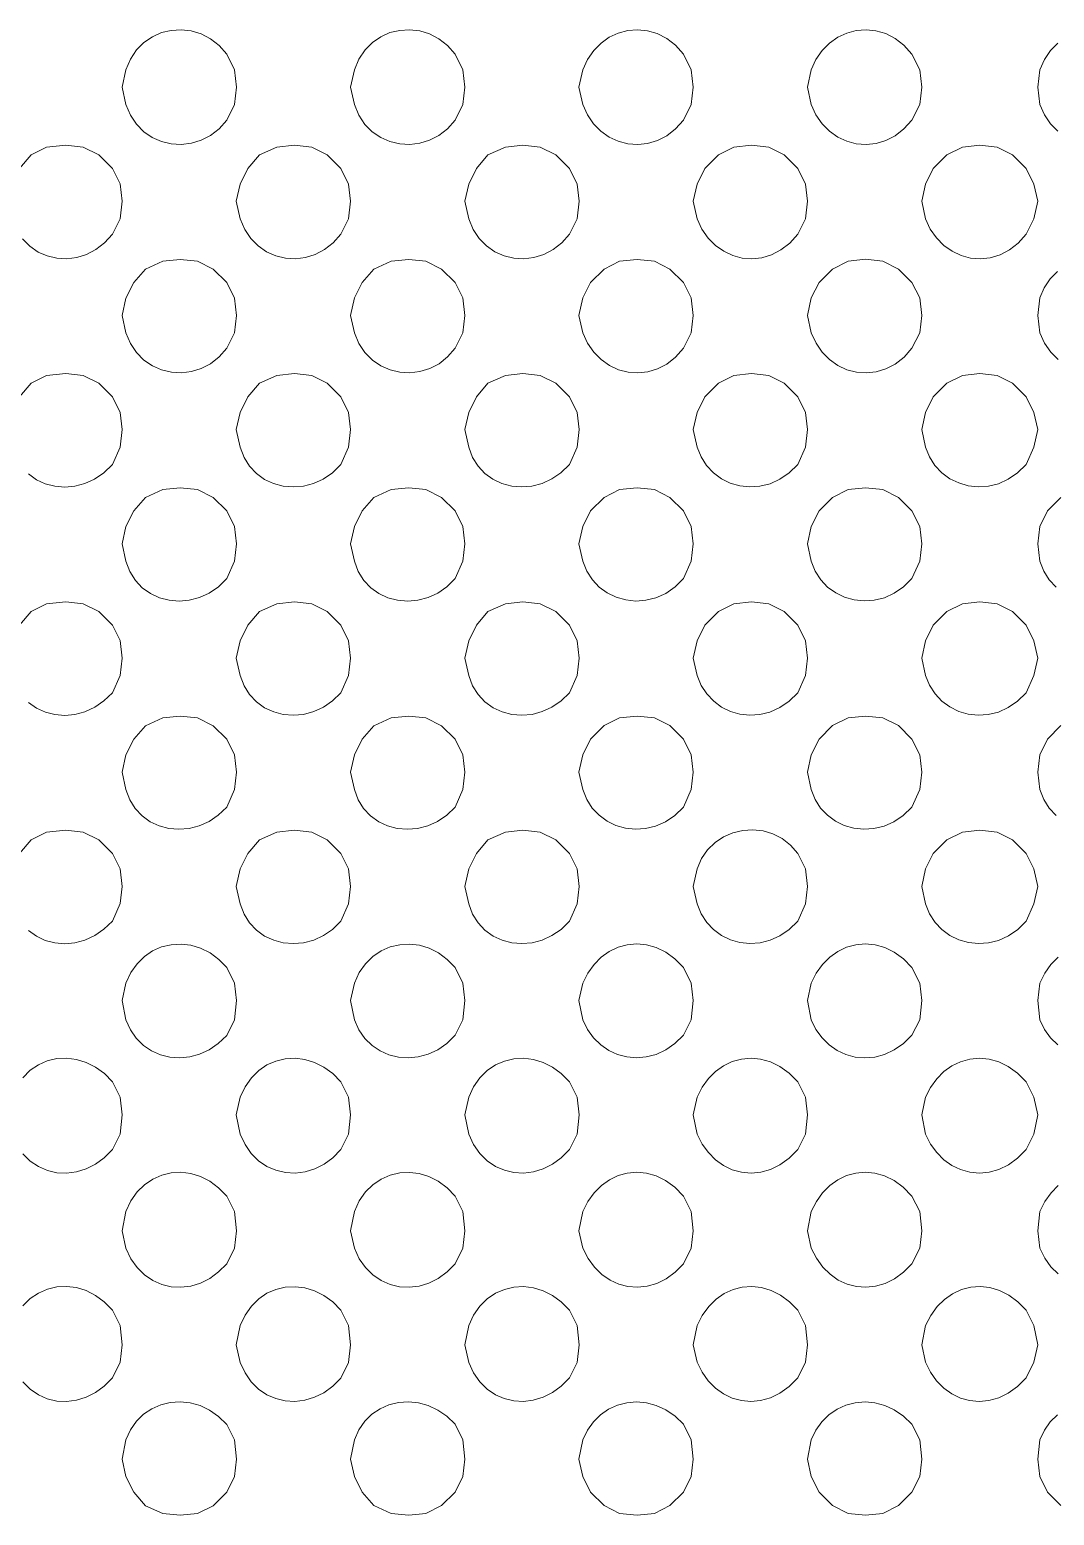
# Model space of a CAD drawing. Extents: x 0 to 248, y -13 to 228.
# Drawn here: x 59.95 to 73.58, y 89.84 to 109.61 of the extents above; entities that cross this region are included whole.
import ezdxf

# ---------------------------------------------------------------- set-up
doc = ezdxf.new("R2010")
doc.units = 0
doc.layers.add('GEOMETRY', color=7, linetype='Continuous')

msp = doc.modelspace()

# ---------------------------------------------------------------- linework, layer by layer
at = {"layer": 'GEOMETRY', "lineweight": 13}
for points in [[(62.7, 108.843), (62.674, 109.075), (62.571, 109.282), (62.469, 109.397), (62.355, 109.487), (62.231, 109.552), (62.1, 109.592), (61.967, 109.608), (61.833, 109.6), (61.704, 109.569), (61.582, 109.515), (61.47, 109.438), (61.372, 109.339), (61.291, 109.218), (61.231, 109.075), (61.179, 108.843), (61.231, 108.613), (61.29, 108.471), (61.371, 108.35), (61.469, 108.251), (61.581, 108.174), (61.704, 108.12), (61.833, 108.089), (61.967, 108.081), (62.101, 108.097), (62.232, 108.138), (62.356, 108.202), (62.47, 108.291), (62.571, 108.406), (62.674, 108.613), (62.7, 108.843)], [(65.739, 108.843), (65.712, 109.075), (65.61, 109.282), (65.508, 109.397), (65.394, 109.487), (65.269, 109.552), (65.139, 109.592), (65.005, 109.608), (64.872, 109.6), (64.743, 109.569), (64.621, 109.515), (64.509, 109.438), (64.411, 109.339), (64.329, 109.218), (64.269, 109.075), (64.218, 108.843), (64.269, 108.613), (64.329, 108.47), (64.409, 108.349), (64.508, 108.25), (64.62, 108.174), (64.742, 108.12), (64.872, 108.089), (65.006, 108.081), (65.14, 108.097), (65.271, 108.137), (65.395, 108.202), (65.509, 108.291), (65.61, 108.406), (65.712, 108.613), (65.739, 108.843)], [(68.777, 108.843), (68.751, 109.075), (68.648, 109.282), (68.541, 109.401), (68.424, 109.492), (68.299, 109.556), (68.169, 109.595), (68.037, 109.608), (67.907, 109.598), (67.78, 109.564), (67.661, 109.508), (67.551, 109.43), (67.453, 109.331), (67.371, 109.213), (67.308, 109.075), (67.257, 108.843), (67.308, 108.613), (67.371, 108.475), (67.452, 108.357), (67.55, 108.258), (67.66, 108.18), (67.78, 108.124), (67.907, 108.091), (68.038, 108.08), (68.17, 108.094), (68.3, 108.132), (68.425, 108.197), (68.542, 108.288), (68.648, 108.406), (68.751, 108.613), (68.777, 108.843)], [(71.816, 108.845), (71.79, 109.075), (71.686, 109.282), (71.579, 109.401), (71.462, 109.492), (71.337, 109.556), (71.207, 109.595), (71.076, 109.608), (70.945, 109.598), (70.819, 109.564), (70.699, 109.508), (70.589, 109.43), (70.492, 109.331), (70.41, 109.213), (70.347, 109.075), (70.296, 108.845), (70.347, 108.613), (70.41, 108.475), (70.491, 108.357), (70.589, 108.258), (70.699, 108.18), (70.819, 108.124), (70.946, 108.091), (71.077, 108.08), (71.209, 108.094), (71.338, 108.132), (71.463, 108.197), (71.58, 108.288), (71.686, 108.406), (71.79, 108.613), (71.816, 108.845)], [(64.218, 107.325), (64.193, 107.555), (64.089, 107.762), (63.908, 107.942), (63.703, 108.046), (63.471, 108.071), (63.239, 108.046), (63.007, 107.942), (62.853, 107.762), (62.75, 107.555), (62.699, 107.325), (62.75, 107.093), (62.811, 106.95), (62.892, 106.829), (62.989, 106.73), (63.101, 106.653), (63.223, 106.599), (63.352, 106.568), (63.485, 106.56), (63.619, 106.577), (63.749, 106.617), (63.873, 106.682), (63.988, 106.772), (64.089, 106.886), (64.193, 107.093), (64.218, 107.325)], [(67.258, 107.325), (67.233, 107.555), (67.129, 107.762), (66.949, 107.942), (66.743, 108.046), (66.511, 108.071), (66.279, 108.046), (66.047, 107.942), (65.893, 107.762), (65.79, 107.555), (65.739, 107.325), (65.79, 107.093), (65.85, 106.951), (65.93, 106.829), (66.028, 106.73), (66.14, 106.654), (66.262, 106.599), (66.392, 106.568), (66.525, 106.561), (66.658, 106.577), (66.789, 106.617), (66.913, 106.682), (67.027, 106.772), (67.129, 106.886), (67.233, 107.093), (67.258, 107.325)], [(70.297, 107.325), (70.272, 107.555), (70.168, 107.762), (69.987, 107.942), (69.782, 108.046), (69.55, 108.071), (69.318, 108.046), (69.112, 107.942), (68.932, 107.762), (68.829, 107.555), (68.777, 107.325), (68.829, 107.093), (68.893, 106.955), (68.975, 106.836), (69.073, 106.738), (69.183, 106.66), (69.302, 106.603), (69.428, 106.57), (69.558, 106.56), (69.69, 106.574), (69.819, 106.613), (69.944, 106.678), (70.061, 106.769), (70.168, 106.888), (70.272, 107.093), (70.297, 107.325)], [(73.361, 107.325), (73.308, 107.555), (73.206, 107.762), (73.026, 107.942), (72.821, 108.046), (72.589, 108.071), (72.357, 108.046), (72.151, 107.942), (71.969, 107.762), (71.868, 107.555), (71.816, 107.325), (71.868, 107.093), (71.931, 106.956), (72.013, 106.837), (72.111, 106.738), (72.22, 106.66), (72.34, 106.604), (72.466, 106.57), (72.597, 106.56), (72.728, 106.574), (72.858, 106.612), (72.982, 106.677), (73.099, 106.769), (73.206, 106.888), (73.308, 107.093), (73.361, 107.325)], [(62.7, 105.806), (62.674, 106.036), (62.571, 106.243), (62.39, 106.423), (62.183, 106.527), (61.952, 106.552), (61.721, 106.527), (61.489, 106.423), (61.334, 106.243), (61.231, 106.036), (61.179, 105.806), (61.231, 105.574), (61.291, 105.432), (61.372, 105.311), (61.47, 105.212), (61.582, 105.135), (61.705, 105.081), (61.835, 105.05), (61.968, 105.042), (62.102, 105.058), (62.233, 105.099), (62.357, 105.164), (62.471, 105.254), (62.571, 105.369), (62.674, 105.574), (62.7, 105.806)], [(65.739, 105.806), (65.712, 106.038), (65.61, 106.243), (65.429, 106.423), (65.222, 106.527), (64.992, 106.552), (64.76, 106.527), (64.528, 106.423), (64.373, 106.243), (64.269, 106.038), (64.218, 105.806), (64.269, 105.574), (64.329, 105.432), (64.41, 105.311), (64.509, 105.212), (64.621, 105.135), (64.744, 105.081), (64.874, 105.05), (65.007, 105.042), (65.141, 105.058), (65.272, 105.099), (65.396, 105.164), (65.51, 105.254), (65.61, 105.369), (65.712, 105.574), (65.739, 105.806)], [(68.777, 105.806), (68.751, 106.038), (68.648, 106.243), (68.467, 106.423), (68.261, 106.527), (68.03, 106.552), (67.798, 106.527), (67.591, 106.423), (67.412, 106.243), (67.308, 106.038), (67.257, 105.806), (67.308, 105.574), (67.372, 105.436), (67.454, 105.317), (67.552, 105.218), (67.663, 105.14), (67.783, 105.084), (67.91, 105.051), (68.041, 105.041), (68.172, 105.055), (68.302, 105.094), (68.426, 105.159), (68.543, 105.25), (68.648, 105.369), (68.751, 105.574), (68.777, 105.806)], [(71.816, 105.806), (71.79, 106.038), (71.686, 106.243), (71.506, 106.423), (71.3, 106.527), (71.069, 106.554), (70.837, 106.527), (70.63, 106.423), (70.451, 106.243), (70.347, 106.038), (70.296, 105.806), (70.347, 105.574), (70.411, 105.436), (70.493, 105.317), (70.591, 105.218), (70.701, 105.14), (70.821, 105.084), (70.948, 105.051), (71.079, 105.041), (71.211, 105.055), (71.34, 105.094), (71.465, 105.159), (71.581, 105.25), (71.686, 105.369), (71.79, 105.574), (71.816, 105.806)], [(64.218, 104.286), (64.193, 104.516), (64.089, 104.722), (63.908, 104.903), (63.703, 105.007), (63.471, 105.032), (63.239, 105.007), (63.007, 104.903), (62.853, 104.722), (62.75, 104.516), (62.699, 104.286), (62.75, 104.054), (62.802, 103.917), (62.875, 103.799), (62.967, 103.701), (63.074, 103.624), (63.194, 103.569), (63.322, 103.535), (63.456, 103.523), (63.591, 103.535), (63.726, 103.57), (63.856, 103.629), (63.978, 103.713), (64.089, 103.821), (64.193, 104.054), (64.218, 104.286)], [(67.258, 104.286), (67.233, 104.516), (67.129, 104.723), (66.949, 104.903), (66.743, 105.007), (66.511, 105.032), (66.279, 105.007), (66.047, 104.903), (65.893, 104.723), (65.79, 104.516), (65.739, 104.286), (65.79, 104.054), (65.84, 103.917), (65.914, 103.799), (66.006, 103.702), (66.113, 103.625), (66.233, 103.57), (66.362, 103.536), (66.495, 103.525), (66.631, 103.536), (66.766, 103.571), (66.896, 103.63), (67.018, 103.713), (67.129, 103.821), (67.233, 104.054), (67.258, 104.286)], [(70.297, 104.286), (70.272, 104.516), (70.168, 104.723), (69.987, 104.903), (69.782, 105.007), (69.55, 105.032), (69.318, 105.007), (69.112, 104.903), (68.932, 104.723), (68.829, 104.516), (68.777, 104.286), (68.829, 104.054), (68.881, 103.922), (68.955, 103.807), (69.046, 103.71), (69.152, 103.633), (69.27, 103.575), (69.397, 103.539), (69.53, 103.525), (69.664, 103.534), (69.799, 103.567), (69.929, 103.626), (70.053, 103.71), (70.168, 103.821), (70.272, 104.054), (70.297, 104.286)], [(73.361, 104.286), (73.308, 104.516), (73.206, 104.723), (73.026, 104.903), (72.821, 105.007), (72.589, 105.032), (72.357, 105.007), (72.151, 104.903), (71.969, 104.723), (71.868, 104.516), (71.816, 104.286), (71.868, 104.054), (71.919, 103.923), (71.992, 103.808), (72.084, 103.711), (72.19, 103.633), (72.308, 103.576), (72.435, 103.539), (72.568, 103.525), (72.703, 103.534), (72.837, 103.567), (72.968, 103.625), (73.092, 103.71), (73.206, 103.821), (73.308, 104.054), (73.361, 104.286)], [(62.7, 102.767), (62.674, 102.998), (62.571, 103.204), (62.39, 103.384), (62.183, 103.488), (61.952, 103.513), (61.721, 103.488), (61.489, 103.384), (61.334, 103.204), (61.231, 102.998), (61.179, 102.767), (61.231, 102.535), (61.282, 102.397), (61.356, 102.279), (61.448, 102.181), (61.556, 102.104), (61.676, 102.048), (61.804, 102.015), (61.938, 102.004), (62.074, 102.015), (62.209, 102.051), (62.338, 102.11), (62.46, 102.194), (62.571, 102.304), (62.674, 102.535), (62.7, 102.767)], [(65.739, 102.767), (65.712, 102.998), (65.61, 103.204), (65.429, 103.384), (65.222, 103.488), (64.992, 103.513), (64.76, 103.488), (64.528, 103.384), (64.373, 103.204), (64.269, 102.998), (64.218, 102.767), (64.269, 102.535), (64.321, 102.397), (64.395, 102.279), (64.487, 102.182), (64.595, 102.105), (64.716, 102.049), (64.845, 102.016), (64.979, 102.005), (65.115, 102.017), (65.249, 102.052), (65.379, 102.111), (65.5, 102.195), (65.61, 102.304), (65.712, 102.535), (65.739, 102.767)], [(68.777, 102.767), (68.751, 102.998), (68.648, 103.204), (68.467, 103.384), (68.261, 103.488), (68.03, 103.513), (67.798, 103.488), (67.591, 103.384), (67.412, 103.204), (67.308, 102.998), (67.257, 102.767), (67.308, 102.535), (67.361, 102.402), (67.435, 102.287), (67.527, 102.19), (67.633, 102.113), (67.752, 102.055), (67.879, 102.019), (68.012, 102.005), (68.147, 102.015), (68.281, 102.048), (68.411, 102.107), (68.535, 102.192), (68.648, 102.304), (68.751, 102.535), (68.777, 102.767)], [(71.816, 102.767), (71.79, 102.998), (71.686, 103.204), (71.506, 103.384), (71.3, 103.488), (71.069, 103.513), (70.837, 103.488), (70.63, 103.384), (70.451, 103.204), (70.347, 102.998), (70.296, 102.767), (70.347, 102.535), (70.4, 102.403), (70.473, 102.288), (70.565, 102.191), (70.672, 102.113), (70.791, 102.056), (70.918, 102.02), (71.051, 102.007), (71.186, 102.016), (71.32, 102.049), (71.45, 102.108), (71.573, 102.192), (71.686, 102.304), (71.79, 102.535), (71.816, 102.767)], [(64.218, 101.247), (64.193, 101.477), (64.089, 101.684), (63.908, 101.866), (63.703, 101.968), (63.471, 101.993), (63.239, 101.968), (63.007, 101.866), (62.853, 101.684), (62.75, 101.477), (62.699, 101.247), (62.75, 101.015), (62.802, 100.878), (62.876, 100.76), (62.968, 100.662), (63.076, 100.586), (63.196, 100.53), (63.324, 100.497), (63.458, 100.486), (63.593, 100.497), (63.728, 100.533), (63.857, 100.592), (63.979, 100.675), (64.089, 100.784), (64.193, 101.015), (64.218, 101.247)], [(67.258, 101.247), (67.233, 101.477), (67.129, 101.684), (66.949, 101.866), (66.743, 101.968), (66.511, 101.993), (66.279, 101.968), (66.047, 101.866), (65.893, 101.684), (65.79, 101.477), (65.739, 101.247), (65.79, 101.015), (65.841, 100.878), (65.915, 100.76), (66.007, 100.662), (66.115, 100.586), (66.235, 100.53), (66.364, 100.497), (66.498, 100.486), (66.633, 100.497), (66.768, 100.533), (66.897, 100.592), (67.019, 100.675), (67.129, 100.784), (67.233, 101.015), (67.258, 101.247)], [(70.297, 101.247), (70.272, 101.477), (70.168, 101.684), (69.987, 101.866), (69.782, 101.968), (69.55, 101.993), (69.318, 101.968), (69.112, 101.866), (68.932, 101.684), (68.829, 101.477), (68.777, 101.247), (68.829, 101.015), (68.883, 100.883), (68.957, 100.768), (69.049, 100.671), (69.155, 100.593), (69.272, 100.536), (69.398, 100.5), (69.53, 100.486), (69.664, 100.495), (69.798, 100.528), (69.929, 100.587), (70.053, 100.672), (70.168, 100.784), (70.272, 101.015), (70.297, 101.247)], [(73.361, 101.247), (73.308, 101.477), (73.206, 101.684), (73.026, 101.866), (72.821, 101.968), (72.589, 101.995), (72.357, 101.968), (72.151, 101.866), (71.969, 101.684), (71.868, 101.477), (71.816, 101.247), (71.868, 101.015), (71.921, 100.884), (71.994, 100.769), (72.086, 100.672), (72.192, 100.595), (72.309, 100.537), (72.435, 100.5), (72.567, 100.486), (72.702, 100.495), (72.836, 100.528), (72.967, 100.587), (73.091, 100.672), (73.206, 100.784), (73.308, 101.015), (73.361, 101.247)], [(62.7, 99.728), (62.674, 99.96), (62.571, 100.165), (62.39, 100.345), (62.183, 100.449), (61.952, 100.474), (61.721, 100.449), (61.489, 100.345), (61.334, 100.165), (61.231, 99.96), (61.179, 99.728), (61.231, 99.496), (61.282, 99.359), (61.355, 99.242), (61.447, 99.145), (61.554, 99.068), (61.673, 99.013), (61.802, 98.979), (61.935, 98.967), (62.071, 98.978), (62.206, 99.013), (62.337, 99.071), (62.459, 99.155), (62.571, 99.263), (62.674, 99.496), (62.7, 99.728)], [(65.739, 99.728), (65.712, 99.959), (65.61, 100.165), (65.429, 100.345), (65.222, 100.449), (64.992, 100.474), (64.76, 100.449), (64.528, 100.345), (64.373, 100.165), (64.269, 99.959), (64.218, 99.728), (64.269, 99.496), (64.32, 99.359), (64.393, 99.242), (64.485, 99.145), (64.593, 99.068), (64.712, 99.013), (64.84, 98.979), (64.974, 98.967), (65.11, 98.978), (65.245, 99.013), (65.376, 99.071), (65.498, 99.155), (65.61, 99.263), (65.712, 99.496), (65.739, 99.728)], [(68.777, 99.728), (68.751, 99.959), (68.648, 100.165), (68.467, 100.347), (68.261, 100.449), (68.03, 100.474), (67.798, 100.449), (67.591, 100.347), (67.412, 100.165), (67.308, 99.959), (67.257, 99.728), (67.308, 99.496), (67.36, 99.364), (67.434, 99.25), (67.525, 99.154), (67.631, 99.076), (67.749, 99.019), (67.875, 98.983), (68.008, 98.968), (68.143, 98.977), (68.277, 99.01), (68.408, 99.068), (68.533, 99.152), (68.648, 99.263), (68.751, 99.496), (68.777, 99.728)], [(71.816, 99.728), (71.79, 99.959), (71.686, 100.165), (71.506, 100.347), (71.3, 100.449), (71.069, 100.474), (70.837, 100.449), (70.63, 100.347), (70.451, 100.165), (70.347, 99.959), (70.296, 99.728), (70.347, 99.496), (70.399, 99.364), (70.472, 99.25), (70.563, 99.154), (70.669, 99.076), (70.787, 99.019), (70.914, 98.983), (71.046, 98.968), (71.181, 98.977), (71.316, 99.01), (71.447, 99.068), (71.571, 99.152), (71.686, 99.263), (71.79, 99.496), (71.816, 99.728)], [(64.218, 98.208), (64.193, 98.44), (64.089, 98.645), (63.908, 98.825), (63.703, 98.929), (63.471, 98.954), (63.239, 98.929), (63.007, 98.825), (62.853, 98.645), (62.75, 98.44), (62.699, 98.208), (62.75, 97.976), (62.802, 97.839), (62.876, 97.721), (62.968, 97.623), (63.076, 97.547), (63.196, 97.491), (63.324, 97.458), (63.458, 97.447), (63.593, 97.458), (63.728, 97.494), (63.857, 97.553), (63.979, 97.636), (64.089, 97.745), (64.193, 97.976), (64.218, 98.208)], [(67.258, 98.208), (67.233, 98.44), (67.129, 98.645), (66.949, 98.825), (66.743, 98.929), (66.511, 98.957), (66.279, 98.929), (66.047, 98.825), (65.893, 98.645), (65.79, 98.44), (65.739, 98.208), (65.79, 97.976), (65.841, 97.839), (65.915, 97.721), (66.007, 97.623), (66.115, 97.547), (66.235, 97.491), (66.364, 97.458), (66.498, 97.447), (66.633, 97.458), (66.768, 97.494), (66.897, 97.553), (67.019, 97.636), (67.129, 97.745), (67.233, 97.976), (67.258, 98.208)], [(70.297, 98.208), (70.272, 98.44), (70.168, 98.645), (70.071, 98.758), (69.959, 98.845), (69.836, 98.907), (69.706, 98.945), (69.571, 98.96), (69.436, 98.952), (69.304, 98.92), (69.18, 98.867), (69.067, 98.792), (68.968, 98.695), (68.887, 98.578), (68.829, 98.44), (68.777, 98.208), (68.829, 97.976), (68.882, 97.844), (68.956, 97.728), (69.048, 97.632), (69.155, 97.554), (69.273, 97.497), (69.399, 97.461), (69.532, 97.447), (69.666, 97.456), (69.8, 97.49), (69.93, 97.549), (70.054, 97.633), (70.168, 97.745), (70.272, 97.976), (70.297, 98.208)], [(73.361, 98.208), (73.308, 98.44), (73.206, 98.645), (73.026, 98.825), (72.821, 98.929), (72.589, 98.957), (72.357, 98.929), (72.151, 98.825), (71.969, 98.645), (71.868, 98.44), (71.816, 98.208), (71.868, 97.976), (71.92, 97.844), (71.994, 97.729), (72.085, 97.632), (72.192, 97.554), (72.31, 97.497), (72.437, 97.461), (72.57, 97.447), (72.705, 97.456), (72.839, 97.489), (72.969, 97.548), (73.093, 97.633), (73.206, 97.745), (73.308, 97.976), (73.361, 98.208)], [(62.7, 96.689), (62.674, 96.921), (62.571, 97.126), (62.465, 97.236), (62.349, 97.322), (62.224, 97.385), (62.095, 97.424), (61.964, 97.439), (61.833, 97.432), (61.706, 97.402), (61.586, 97.35), (61.476, 97.275), (61.378, 97.179), (61.295, 97.061), (61.231, 96.921), (61.179, 96.689), (61.231, 96.431), (61.291, 96.299), (61.369, 96.186), (61.464, 96.092), (61.572, 96.019), (61.69, 95.967), (61.816, 95.936), (61.946, 95.926), (62.079, 95.939), (62.21, 95.975), (62.338, 96.034), (62.459, 96.117), (62.571, 96.224), (62.674, 96.431), (62.7, 96.689)], [(65.739, 96.689), (65.712, 96.921), (65.61, 97.126), (65.504, 97.236), (65.388, 97.322), (65.263, 97.385), (65.134, 97.424), (65.003, 97.439), (64.872, 97.432), (64.745, 97.402), (64.625, 97.35), (64.514, 97.275), (64.416, 97.179), (64.333, 97.061), (64.269, 96.921), (64.218, 96.689), (64.269, 96.431), (64.329, 96.298), (64.409, 96.185), (64.504, 96.091), (64.612, 96.018), (64.73, 95.966), (64.856, 95.935), (64.987, 95.926), (65.119, 95.939), (65.25, 95.975), (65.378, 96.034), (65.498, 96.118), (65.61, 96.226), (65.712, 96.431), (65.739, 96.689)], [(68.777, 96.689), (68.751, 96.921), (68.648, 97.126), (68.533, 97.242), (68.412, 97.331), (68.285, 97.393), (68.156, 97.43), (68.027, 97.442), (67.9, 97.431), (67.777, 97.397), (67.661, 97.342), (67.554, 97.265), (67.458, 97.169), (67.375, 97.054), (67.308, 96.921), (67.257, 96.689), (67.308, 96.431), (67.371, 96.303), (67.452, 96.192), (67.547, 96.099), (67.654, 96.025), (67.771, 95.971), (67.894, 95.938), (68.023, 95.926), (68.153, 95.938), (68.284, 95.972), (68.411, 96.031), (68.534, 96.115), (68.648, 96.226), (68.751, 96.431), (68.777, 96.689)], [(71.816, 96.689), (71.79, 96.92), (71.686, 97.126), (71.572, 97.242), (71.45, 97.331), (71.324, 97.393), (71.195, 97.43), (71.066, 97.442), (70.939, 97.431), (70.816, 97.397), (70.7, 97.341), (70.593, 97.265), (70.497, 97.168), (70.414, 97.053), (70.347, 96.92), (70.296, 96.689), (70.347, 96.431), (70.41, 96.302), (70.491, 96.191), (70.585, 96.099), (70.692, 96.025), (70.809, 95.971), (70.933, 95.937), (71.061, 95.926), (71.192, 95.937), (71.322, 95.972), (71.45, 96.031), (71.572, 96.115), (71.686, 96.226), (71.79, 96.431), (71.816, 96.689)], [(64.218, 95.169), (64.193, 95.401), (64.089, 95.606), (63.982, 95.716), (63.865, 95.802), (63.74, 95.865), (63.611, 95.904), (63.481, 95.92), (63.351, 95.913), (63.226, 95.883), (63.106, 95.831), (62.997, 95.757), (62.899, 95.66), (62.816, 95.541), (62.75, 95.401), (62.699, 95.169), (62.75, 94.911), (62.815, 94.771), (62.897, 94.653), (62.995, 94.557), (63.106, 94.482), (63.226, 94.43), (63.352, 94.4), (63.483, 94.393), (63.614, 94.409), (63.743, 94.449), (63.867, 94.511), (63.984, 94.597), (64.089, 94.707), (64.193, 94.911), (64.218, 95.169)], [(67.258, 95.169), (67.233, 95.401), (67.129, 95.606), (67.021, 95.716), (66.904, 95.802), (66.78, 95.865), (66.651, 95.904), (66.52, 95.92), (66.39, 95.913), (66.265, 95.883), (66.145, 95.831), (66.035, 95.756), (65.938, 95.66), (65.855, 95.541), (65.79, 95.401), (65.739, 95.169), (65.79, 94.911), (65.855, 94.771), (65.938, 94.653), (66.036, 94.557), (66.146, 94.482), (66.265, 94.43), (66.391, 94.4), (66.52, 94.393), (66.651, 94.409), (66.78, 94.448), (66.904, 94.511), (67.022, 94.597), (67.129, 94.707), (67.233, 94.911), (67.258, 95.169)], [(70.297, 95.169), (70.272, 95.401), (70.168, 95.606), (70.052, 95.721), (69.93, 95.809), (69.803, 95.871), (69.674, 95.908), (69.546, 95.921), (69.419, 95.909), (69.297, 95.876), (69.181, 95.821), (69.074, 95.745), (68.978, 95.649), (68.896, 95.534), (68.829, 95.401), (68.777, 95.169), (68.829, 94.911), (68.896, 94.779), (68.978, 94.664), (69.074, 94.568), (69.181, 94.492), (69.297, 94.437), (69.419, 94.403), (69.546, 94.392), (69.675, 94.405), (69.804, 94.441), (69.93, 94.504), (70.052, 94.592), (70.168, 94.707), (70.272, 94.911), (70.297, 95.169)], [(73.361, 95.169), (73.308, 95.401), (73.206, 95.606), (73.091, 95.722), (72.968, 95.81), (72.841, 95.871), (72.712, 95.908), (72.583, 95.92), (72.456, 95.909), (72.333, 95.875), (72.218, 95.819), (72.111, 95.743), (72.016, 95.648), (71.934, 95.533), (71.868, 95.401), (71.816, 95.169), (71.868, 94.911), (71.934, 94.779), (72.016, 94.665), (72.111, 94.569), (72.218, 94.493), (72.334, 94.438), (72.456, 94.404), (72.583, 94.392), (72.713, 94.405), (72.842, 94.441), (72.969, 94.503), (73.091, 94.591), (73.206, 94.707), (73.308, 94.911), (73.361, 95.169)], [(62.7, 93.623), (62.674, 93.882), (62.571, 94.087), (62.463, 94.198), (62.346, 94.285), (62.221, 94.348), (62.092, 94.387), (61.962, 94.403), (61.833, 94.395), (61.707, 94.365), (61.588, 94.313), (61.478, 94.238), (61.38, 94.141), (61.297, 94.022), (61.231, 93.882), (61.179, 93.623), (61.231, 93.392), (61.297, 93.252), (61.38, 93.134), (61.478, 93.037), (61.588, 92.962), (61.707, 92.91), (61.832, 92.88), (61.962, 92.873), (62.092, 92.889), (62.221, 92.928), (62.345, 92.99), (62.463, 93.076), (62.571, 93.186), (62.674, 93.392), (62.7, 93.623)], [(65.739, 93.623), (65.712, 93.882), (65.61, 94.087), (65.502, 94.198), (65.385, 94.284), (65.26, 94.347), (65.131, 94.386), (65.001, 94.402), (64.872, 94.395), (64.746, 94.365), (64.627, 94.313), (64.517, 94.238), (64.419, 94.141), (64.335, 94.022), (64.269, 93.882), (64.218, 93.623), (64.269, 93.392), (64.335, 93.252), (64.419, 93.134), (64.517, 93.037), (64.627, 92.962), (64.746, 92.91), (64.871, 92.88), (65, 92.873), (65.131, 92.889), (65.26, 92.928), (65.384, 92.99), (65.502, 93.076), (65.61, 93.186), (65.712, 93.392), (65.739, 93.623)], [(68.777, 93.623), (68.751, 93.882), (68.648, 94.086), (68.532, 94.203), (68.41, 94.292), (68.284, 94.354), (68.155, 94.391), (68.026, 94.403), (67.9, 94.392), (67.777, 94.358), (67.662, 94.302), (67.555, 94.226), (67.459, 94.13), (67.376, 94.015), (67.308, 93.882), (67.257, 93.623), (67.308, 93.392), (67.378, 93.256), (67.463, 93.139), (67.561, 93.043), (67.67, 92.968), (67.786, 92.914), (67.909, 92.882), (68.036, 92.873), (68.164, 92.887), (68.292, 92.925), (68.417, 92.987), (68.536, 93.074), (68.648, 93.186), (68.751, 93.392), (68.777, 93.623)], [(71.816, 93.623), (71.79, 93.882), (71.686, 94.086), (71.571, 94.203), (71.449, 94.292), (71.322, 94.354), (71.194, 94.391), (71.065, 94.403), (70.939, 94.392), (70.817, 94.358), (70.701, 94.302), (70.594, 94.226), (70.498, 94.13), (70.415, 94.015), (70.347, 93.882), (70.296, 93.623), (70.347, 93.394), (70.416, 93.258), (70.501, 93.141), (70.599, 93.045), (70.707, 92.969), (70.824, 92.915), (70.947, 92.883), (71.074, 92.874), (71.202, 92.888), (71.33, 92.925), (71.455, 92.987), (71.574, 93.074), (71.686, 93.186), (71.79, 93.394), (71.816, 93.623)], [(64.218, 92.105), (64.193, 92.363), (64.089, 92.568), (63.982, 92.677), (63.865, 92.763), (63.74, 92.825), (63.611, 92.865), (63.481, 92.88), (63.351, 92.874), (63.226, 92.844), (63.106, 92.792), (62.997, 92.717), (62.899, 92.621), (62.816, 92.503), (62.75, 92.363), (62.699, 92.105), (62.75, 91.873), (62.815, 91.732), (62.898, 91.614), (62.995, 91.517), (63.105, 91.443), (63.224, 91.391), (63.349, 91.361), (63.479, 91.354), (63.61, 91.37), (63.739, 91.408), (63.864, 91.47), (63.981, 91.556), (64.089, 91.665), (64.193, 91.873), (64.218, 92.105)], [(67.258, 92.105), (67.233, 92.363), (67.129, 92.568), (67.021, 92.677), (66.904, 92.763), (66.78, 92.826), (66.651, 92.865), (66.52, 92.881), (66.39, 92.874), (66.265, 92.844), (66.145, 92.792), (66.035, 92.717), (65.938, 92.621), (65.855, 92.502), (65.79, 92.363), (65.739, 92.105), (65.79, 91.873), (65.855, 91.733), (65.937, 91.614), (66.035, 91.518), (66.145, 91.443), (66.264, 91.391), (66.39, 91.361), (66.52, 91.354), (66.65, 91.37), (66.78, 91.409), (66.904, 91.472), (67.021, 91.558), (67.129, 91.668), (67.233, 91.873), (67.258, 92.105)], [(70.297, 92.105), (70.272, 92.363), (70.168, 92.568), (70.056, 92.68), (69.937, 92.768), (69.813, 92.83), (69.685, 92.868), (69.557, 92.882), (69.43, 92.873), (69.307, 92.842), (69.19, 92.788), (69.081, 92.713), (68.983, 92.616), (68.898, 92.499), (68.829, 92.363), (68.777, 92.105), (68.829, 91.875), (68.895, 91.742), (68.977, 91.627), (69.073, 91.531), (69.179, 91.454), (69.295, 91.399), (69.417, 91.365), (69.544, 91.353), (69.674, 91.365), (69.803, 91.402), (69.93, 91.464), (70.052, 91.552), (70.168, 91.668), (70.272, 91.875), (70.297, 92.105)], [(73.361, 92.105), (73.308, 92.363), (73.206, 92.568), (73.095, 92.68), (72.976, 92.768), (72.852, 92.83), (72.724, 92.868), (72.596, 92.882), (72.468, 92.873), (72.345, 92.841), (72.228, 92.787), (72.119, 92.712), (72.021, 92.616), (71.937, 92.499), (71.868, 92.363), (71.816, 92.105), (71.868, 91.875), (71.933, 91.742), (72.014, 91.627), (72.109, 91.531), (72.216, 91.455), (72.332, 91.399), (72.454, 91.365), (72.582, 91.353), (72.711, 91.365), (72.841, 91.402), (72.968, 91.464), (73.09, 91.552), (73.206, 91.668), (73.308, 91.875), (73.361, 92.105)], [(62.7, 90.585), (62.674, 90.843), (62.571, 91.048), (62.462, 91.155), (62.343, 91.238), (62.216, 91.298), (62.084, 91.334), (61.952, 91.347), (61.82, 91.338), (61.693, 91.308), (61.574, 91.256), (61.465, 91.183), (61.37, 91.089), (61.291, 90.976), (61.231, 90.843), (61.179, 90.585), (61.231, 90.355), (61.334, 90.148), (61.489, 89.966), (61.721, 89.864), (61.952, 89.839), (62.183, 89.864), (62.39, 89.966), (62.571, 90.148), (62.674, 90.355), (62.7, 90.585)], [(65.739, 90.584), (65.712, 90.843), (65.61, 91.05), (65.5, 91.157), (65.381, 91.239), (65.253, 91.298), (65.122, 91.334), (64.989, 91.347), (64.857, 91.338), (64.73, 91.307), (64.611, 91.255), (64.502, 91.182), (64.407, 91.089), (64.328, 90.976), (64.269, 90.843), (64.218, 90.584), (64.269, 90.355), (64.373, 90.147), (64.528, 89.968), (64.76, 89.864), (64.992, 89.839), (65.222, 89.864), (65.429, 89.968), (65.61, 90.147), (65.712, 90.355), (65.739, 90.584)], [(68.777, 90.584), (68.751, 90.843), (68.648, 91.05), (68.535, 91.159), (68.413, 91.243), (68.286, 91.301), (68.155, 91.336), (68.023, 91.347), (67.893, 91.336), (67.768, 91.303), (67.651, 91.249), (67.543, 91.175), (67.449, 91.082), (67.369, 90.972), (67.308, 90.843), (67.257, 90.584), (67.308, 90.355), (67.412, 90.147), (67.591, 89.968), (67.798, 89.864), (68.03, 89.839), (68.261, 89.864), (68.467, 89.968), (68.648, 90.147), (68.751, 90.355), (68.777, 90.584)], [(71.816, 90.584), (71.79, 90.843), (71.686, 91.05), (71.573, 91.159), (71.452, 91.243), (71.324, 91.301), (71.193, 91.336), (71.062, 91.347), (70.932, 91.336), (70.807, 91.303), (70.69, 91.249), (70.582, 91.175), (70.488, 91.082), (70.408, 90.972), (70.347, 90.843), (70.296, 90.584), (70.347, 90.355), (70.451, 90.147), (70.63, 89.968), (70.837, 89.864), (71.069, 89.838), (71.3, 89.864), (71.506, 89.968), (71.686, 90.147), (71.79, 90.355), (71.816, 90.584)]]:
    msp.add_lwpolyline(points, close=True, dxfattribs=at)
for points in [[(73.628, 109.43), (73.531, 109.331), (73.45, 109.213), (73.386, 109.075), (73.36, 108.845), (73.386, 108.613), (73.449, 108.475), (73.531, 108.356), (73.628, 108.258)], [(59.855, 106.827), (59.953, 106.727), (60.064, 106.65), (60.185, 106.597), (60.313, 106.566), (60.445, 106.56), (60.578, 106.577), (60.708, 106.618), (60.832, 106.683), (60.947, 106.773), (61.05, 106.888), (61.155, 107.093), (61.179, 107.325), (61.179, 107.325), (61.155, 107.557), (61.05, 107.762), (60.87, 107.942), (60.664, 108.046), (60.432, 108.071), (60.175, 108.046), (59.969, 107.942), (59.815, 107.762)], [(73.624, 106.389), (73.525, 106.292), (73.445, 106.175), (73.386, 106.038), (73.36, 105.806), (73.386, 105.574), (73.45, 105.436), (73.532, 105.317), (73.63, 105.218)], [(59.933, 103.697), (60.039, 103.62), (60.157, 103.565), (60.284, 103.532), (60.416, 103.522), (60.55, 103.534), (60.684, 103.57), (60.814, 103.629), (60.937, 103.713), (61.05, 103.821), (61.155, 104.054), (61.179, 104.286), (61.179, 104.286), (61.155, 104.516), (61.05, 104.723), (60.87, 104.903), (60.664, 105.007), (60.432, 105.032), (60.175, 105.007), (59.969, 104.903), (59.815, 104.723)], [(73.669, 103.384), (73.489, 103.204), (73.386, 102.998), (73.36, 102.767), (73.386, 102.535), (73.44, 102.403), (73.514, 102.288), (73.605, 102.191)], [(59.934, 100.657), (60.041, 100.581), (60.159, 100.525), (60.286, 100.493), (60.418, 100.482), (60.552, 100.495), (60.685, 100.531), (60.815, 100.591), (60.937, 100.675), (61.05, 100.784), (61.155, 101.015), (61.179, 101.247), (61.179, 101.247), (61.155, 101.479), (61.05, 101.684), (60.87, 101.866), (60.664, 101.968), (60.432, 101.995), (60.175, 101.968), (59.969, 101.866), (59.815, 101.684)], [(73.669, 100.347), (73.489, 100.165), (73.386, 99.959), (73.36, 99.728), (73.386, 99.496), (73.44, 99.364), (73.514, 99.249), (73.605, 99.152)], [(59.933, 97.62), (60.04, 97.543), (60.158, 97.488), (60.285, 97.455), (60.418, 97.445), (60.552, 97.457), (60.686, 97.493), (60.815, 97.553), (60.938, 97.637), (61.05, 97.745), (61.155, 97.978), (61.179, 98.208), (61.179, 98.208), (61.155, 98.44), (61.05, 98.645), (60.87, 98.825), (60.664, 98.929), (60.432, 98.957), (60.175, 98.929), (59.969, 98.825), (59.815, 98.645)], [(73.632, 97.265), (73.536, 97.169), (73.453, 97.053), (73.386, 96.92), (73.36, 96.689), (73.386, 96.431), (73.45, 96.302), (73.53, 96.191), (73.625, 96.098)], [(59.861, 94.65), (59.958, 94.553), (60.068, 94.479), (60.187, 94.427), (60.312, 94.397), (60.441, 94.391), (60.572, 94.408), (60.7, 94.447), (60.825, 94.51), (60.942, 94.597), (61.05, 94.707), (61.155, 94.911), (61.179, 95.169), (61.179, 95.169), (61.155, 95.401), (61.05, 95.608), (60.944, 95.718), (60.826, 95.804), (60.702, 95.866), (60.573, 95.906), (60.442, 95.922), (60.312, 95.916), (60.185, 95.886), (60.066, 95.834), (59.956, 95.76), (59.858, 95.662)], [(73.633, 94.226), (73.537, 94.13), (73.454, 94.014), (73.386, 93.881), (73.36, 93.623), (73.386, 93.394), (73.453, 93.261), (73.535, 93.146), (73.63, 93.05)], [(59.86, 91.613), (59.957, 91.515), (60.067, 91.44), (60.185, 91.388), (60.311, 91.359), (60.44, 91.352), (60.571, 91.369), (60.7, 91.408), (60.824, 91.471), (60.942, 91.558), (61.05, 91.668), (61.155, 91.875), (61.179, 92.105), (61.179, 92.105), (61.155, 92.363), (61.05, 92.568), (60.943, 92.678), (60.826, 92.765), (60.702, 92.828), (60.573, 92.868), (60.442, 92.884), (60.313, 92.878), (60.187, 92.848), (60.067, 92.796), (59.957, 92.721), (59.86, 92.624)], [(73.622, 91.176), (73.527, 91.083), (73.448, 90.972), (73.386, 90.843), (73.36, 90.584), (73.386, 90.355), (73.489, 90.147), (73.669, 89.968)]]:
    msp.add_lwpolyline(points, dxfattribs=at)

doc.saveas('drawing.dxf')
